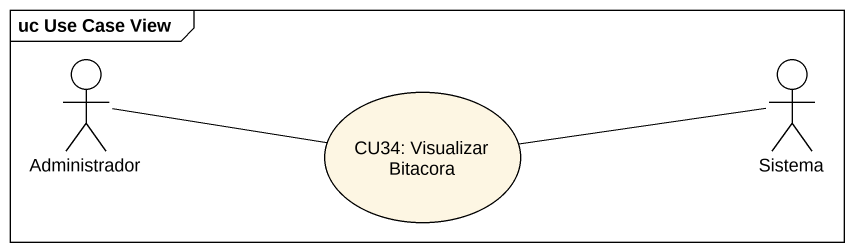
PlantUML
@startuml
mainframe uc Use Case View
actor Administrador
usecase "CU34: Visualizar Bitacora" as CU34_Visualizar_Bitacora
actor Sistema
Administrador -right- CU34_Visualizar_Bitacora
CU34_Visualizar_Bitacora -right- Sistema
@enduml
